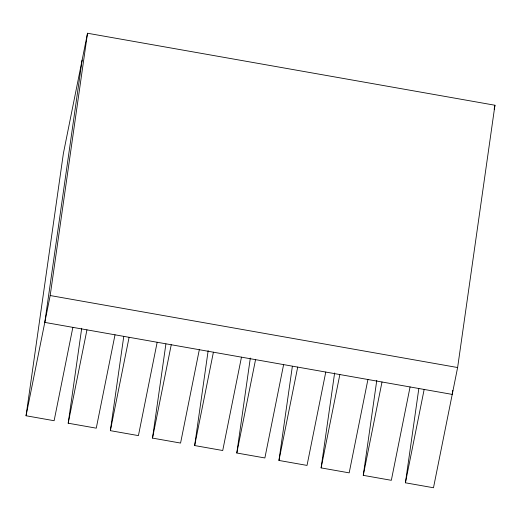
<?xml version="1.0" encoding="UTF-8"?>
<svg xmlns="http://www.w3.org/2000/svg" width="521" height="521" viewBox="0 0 521 521"><rect width="100%" height="100%" fill="white"/><g stroke="black" fill="none" stroke-linecap="round" stroke-linejoin="round"><path stroke-width="0.78" d="M72.862 327.357L54.119 420.721L26.05 415.758L63.38 153.467L87.515 33.246L494.95 105.242L457.62 367.533L433.485 487.754L405.416 482.798L418.812 388.659M82.123 60.11L44.793 322.401L452.228 394.404L452.801 390.372M26.05 415.758L50.185 295.537L87.515 33.246M115.017 334.808L96.268 428.171L68.199 423.208L81.712 328.269M157.166 342.258L138.423 435.615L110.354 430.659L123.751 336.52M199.315 349.708L180.572 443.065L152.503 438.102L165.899 343.971M241.47 357.152L222.727 450.515L194.659 445.553L208.166 350.613M283.619 364.602L264.876 457.959L236.808 453.003L250.321 358.064M325.775 372.053L307.025 465.409L278.956 460.453L292.359 366.315M367.924 379.503L349.181 472.86L321.112 467.897L334.625 372.958M410.073 386.947L391.33 480.31L363.261 475.347L376.774 380.408M68.199 423.208L86.948 329.852M110.354 430.659L129.097 337.295M152.503 438.102L171.246 344.746M194.659 445.553L213.402 352.196M236.808 453.003L255.55 359.64M278.956 460.453L297.706 367.09M321.112 467.897L339.855 374.54M363.261 475.347L382.004 381.991M405.416 482.798L424.159 389.434M494.155 109.189L494.95 105.242M50.185 295.537L457.62 367.533"/></g></svg>
